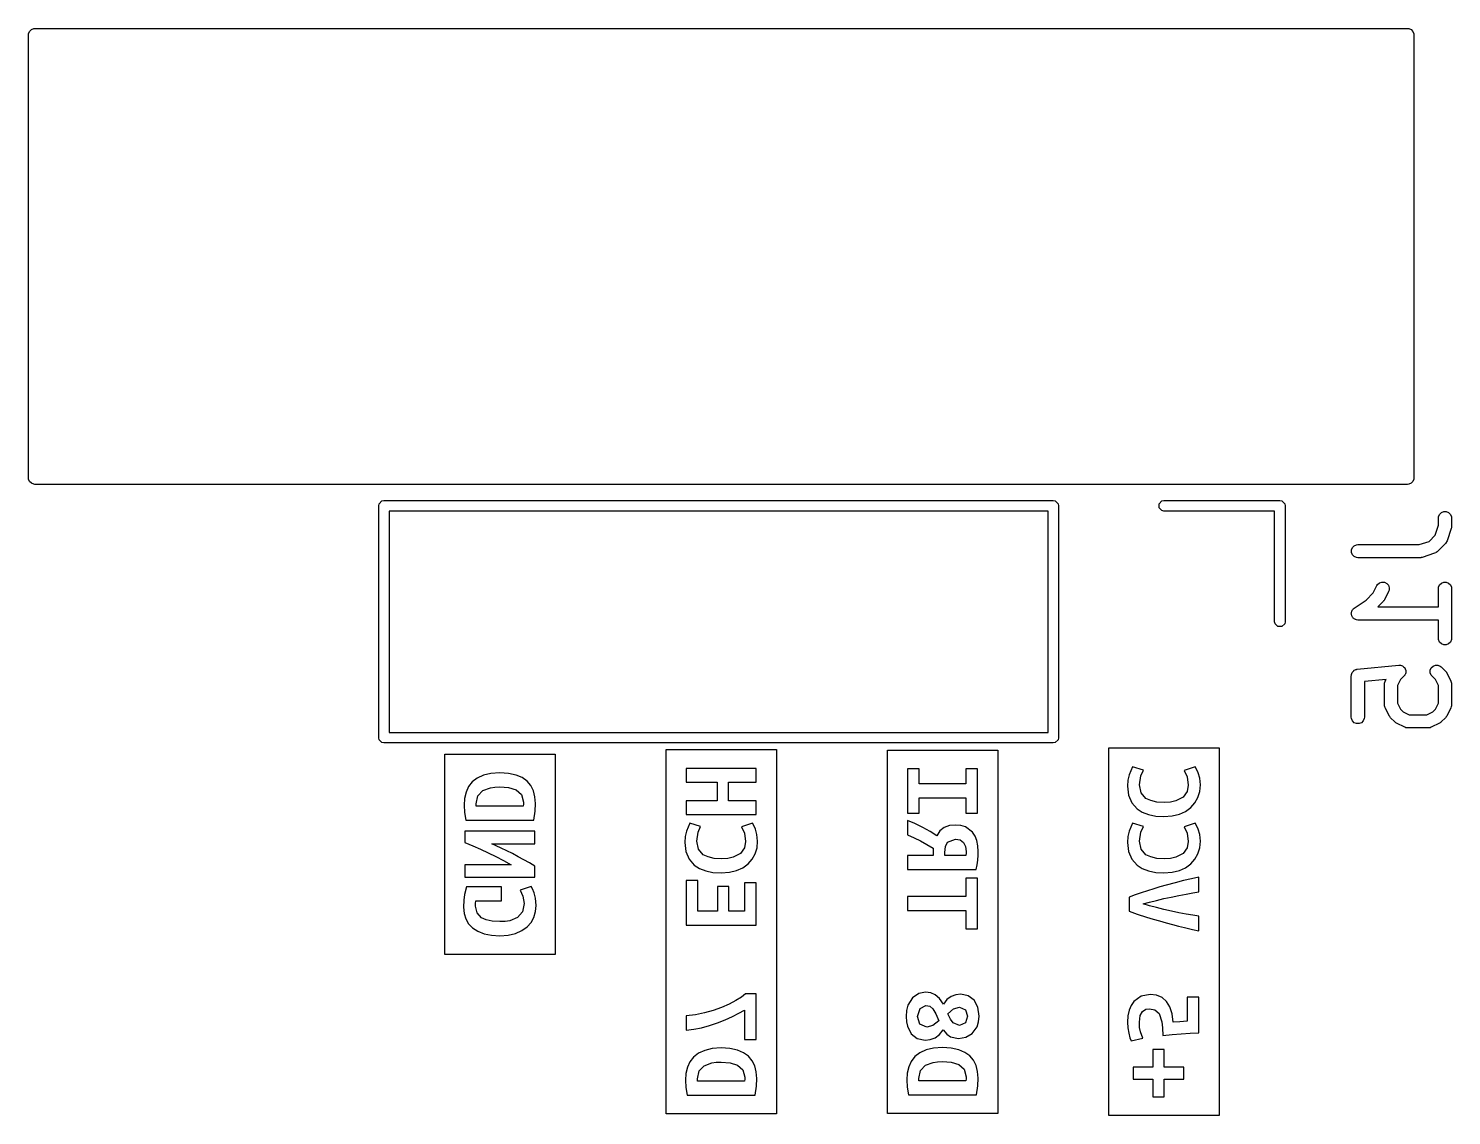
# Model space of a CAD drawing. Extents: x 44.5 to 107.9, y -136.2 to -45.2.
# Drawn here: x 66.98 to 83.31, y -136.22 to -123.75 of the extents above; entities that cross this region are included whole.
import ezdxf

# ---------------------------------------------------------------- set-up
doc = ezdxf.new("R2010")
doc.units = 0
doc.layers.add('BLACK', color=7, linetype='CONTINUOUS')

msp = doc.modelspace()

# ---------------------------------------------------------------- linework, layer by layer
at = {"layer": 'BLACK', "linetype": 'CONTINUOUS'}
for p, q in [((66.99364, -123.783332), (67.014332, -123.76264)), ((67.014332, -123.76264), (67.041368, -123.751441)), ((67.041368, -123.751441), (67.056, -123.75)), ((67.056, -123.75), (82.804, -123.75)), ((82.804, -123.75), (82.818632, -123.751441)), ((82.818632, -123.751441), (82.845668, -123.76264)), ((82.845668, -123.76264), (82.86636, -123.783332)), ((66.981, -123.825), (66.982441, -123.810368)), ((66.981, -128.905), (66.981, -123.825)), ((66.982441, -123.810368), (66.99364, -123.783332)), ((82.86636, -123.783332), (82.877559, -123.810368)), ((82.877559, -123.810368), (82.879, -123.825)), ((82.879, -123.825), (82.879, -128.905)), ((66.982441, -128.919632), (66.981, -128.905)), ((66.99364, -128.946668), (66.982441, -128.919632)), ((67.014332, -128.96736), (66.99364, -128.946668)), ((67.041368, -128.978559), (67.014332, -128.96736)), ((67.056, -128.98), (67.041368, -128.978559)), ((82.804, -128.98), (67.056, -128.98)), ((82.818632, -128.978559), (82.804, -128.98)), ((82.845668, -128.96736), (82.818632, -128.978559)), ((82.86636, -128.946668), (82.845668, -128.96736)), ((82.877559, -128.919632), (82.86636, -128.946668)), ((82.879, -128.905), (82.877559, -128.919632)), ((71, -129.226), (71.004567, -129.203039)), ((71, -131.886), (71, -129.226)), ((71.004567, -129.203039), (71.037039, -129.170567)), ((71.037039, -129.170567), (71.06, -129.166)), ((71.06, -129.166), (78.74, -129.166)), ((71.12, -129.286), (71.12, -131.826)), ((78.68, -129.286), (71.12, -129.286)), ((78.68, -131.826), (78.68, -129.286)), ((78.74, -129.166), (78.762961, -129.170567)), ((78.762961, -129.170567), (78.795433, -129.203039)), ((78.795433, -129.203039), (78.8, -129.226)), ((78.8, -129.226), (78.8, -131.886)), ((79.954567, -129.203039), (79.987039, -129.170567)), ((79.954567, -129.248961), (79.954567, -129.203039)), ((79.987039, -129.281433), (79.954567, -129.248961)), ((79.987039, -129.170567), (80.01, -129.166)), ((80.01, -129.286), (79.987039, -129.281433)), ((80.01, -129.166), (81.34, -129.166)), ((81.28, -129.286), (80.01, -129.286)), ((81.28, -130.556), (81.28, -129.286)), ((81.34, -129.166), (81.362961, -129.170567)), ((81.362961, -129.170567), (81.395433, -129.203039)), ((81.395433, -129.203039), (81.4, -129.226)), ((81.4, -129.226), (81.4, -130.556)), ((83.16126, -129.350892), (83.172459, -129.323856)), ((83.172459, -129.323856), (83.193151, -129.303164)), ((83.193151, -129.303164), (83.220187, -129.291965)), ((83.220187, -129.291965), (83.249451, -129.291965)), ((83.249451, -129.291965), (83.276487, -129.303164)), ((83.276487, -129.303164), (83.297179, -129.323856)), ((83.297179, -129.323856), (83.308378, -129.350892)), ((83.121648, -129.563104), (83.159819, -129.448592)), ((83.159819, -129.365524), (83.16126, -129.350892)), ((83.159819, -129.448592), (83.159819, -129.365524)), ((83.30597, -129.48448), (83.258351, -129.627336)), ((83.307619, -129.477224), (83.30597, -129.48448)), ((83.308378, -129.475394), (83.307619, -129.477224)), ((83.308378, -129.350892), (83.309819, -129.365524)), ((83.308639, -129.47274), (83.308378, -129.475394)), ((83.30923, -129.470143), (83.308639, -129.47274)), ((83.309819, -129.460762), (83.309089, -129.468168)), ((83.309089, -129.468168), (83.30923, -129.470143)), ((83.309819, -129.365524), (83.309819, -129.460762)), ((82.936934, -129.671476), (83.051447, -129.633304)), ((83.051447, -129.633304), (83.121648, -129.563104)), ((83.249561, -129.645287), (83.240233, -129.656652)), ((83.250592, -129.642796), (83.249561, -129.645287)), ((83.252357, -129.640762), (83.250592, -129.642796)), ((83.258351, -129.627336), (83.252357, -129.640762)), ((82.16126, -129.731844), (82.172459, -129.704808)), ((82.16126, -129.761108), (82.16126, -129.731844)), ((82.172459, -129.788144), (82.16126, -129.761108)), ((82.172459, -129.704808), (82.193151, -129.684116)), ((82.193151, -129.808836), (82.172459, -129.788144)), ((82.193151, -129.684116), (82.220187, -129.672917)), ((82.220187, -129.820035), (82.193151, -129.808836)), ((82.220187, -129.672917), (82.234819, -129.671476)), ((82.234819, -129.671476), (82.936934, -129.671476)), ((83.115678, -129.770008), (82.972821, -129.817627)), ((83.129103, -129.764014), (83.115678, -129.770008)), ((83.131137, -129.762249), (83.129103, -129.764014)), ((83.133628, -129.761218), (83.131137, -129.762249)), ((83.144994, -129.75189), (83.133628, -129.761218)), ((83.240233, -129.656652), (83.144994, -129.75189)), ((82.234819, -129.821476), (82.220187, -129.820035)), ((82.949104, -129.821476), (82.234819, -129.821476)), ((82.956509, -129.820746), (82.949104, -129.821476)), ((82.958484, -129.820887), (82.956509, -129.820746)), ((82.961081, -129.820296), (82.958484, -129.820887)), ((82.963736, -129.820035), (82.961081, -129.820296)), ((82.965567, -129.819276), (82.963736, -129.820035)), ((82.972821, -129.817627), (82.965567, -129.819276)), ((82.453451, -130.141507), (82.461283, -130.129064)), ((82.461283, -130.129064), (82.483391, -130.109891)), ((82.483391, -130.109891), (82.511152, -130.100637)), ((82.511152, -130.100637), (82.540342, -130.102711)), ((82.540342, -130.102711), (82.566517, -130.115799)), ((82.566517, -130.115799), (82.58569, -130.137906)), ((82.58569, -130.137906), (82.594944, -130.165668)), ((83.16126, -130.160416), (83.172459, -130.13338)), ((83.172459, -130.13338), (83.193151, -130.112688)), ((83.193151, -130.112688), (83.220187, -130.101489)), ((83.220187, -130.101489), (83.249451, -130.101489)), ((83.249451, -130.101489), (83.276487, -130.112688)), ((83.276487, -130.112688), (83.297179, -130.13338)), ((83.297179, -130.13338), (83.308378, -130.160416)), ((82.329894, -130.307239), (82.411275, -130.225859)), ((82.411275, -130.225859), (82.453451, -130.141507)), ((82.539996, -130.303827), (82.536033, -130.310121)), ((82.587615, -130.208589), (82.539996, -130.303827)), ((82.59287, -130.194858), (82.587615, -130.208589)), ((82.594944, -130.165668), (82.59287, -130.194858)), ((83.159819, -130.175048), (83.16126, -130.160416)), ((83.159819, -130.385762), (83.159819, -130.175048)), ((83.308378, -130.160416), (83.309819, -130.175048)), ((83.309819, -130.175048), (83.309819, -130.746476)), ((82.159819, -130.460683), (82.16126, -130.453478)), ((82.16126, -130.467967), (82.159819, -130.460683)), ((82.16126, -130.44613), (82.164101, -130.439269)), ((82.16126, -130.453478), (82.16126, -130.44613)), ((82.164101, -130.439269), (82.165558, -130.431989)), ((82.165558, -130.431989), (82.169646, -130.425883)), ((82.169646, -130.425883), (82.172459, -130.419094)), ((82.172459, -130.419094), (82.177709, -130.413843)), ((82.177709, -130.413843), (82.181841, -130.407674)), ((82.181841, -130.407674), (82.193099, -130.398453)), ((82.193099, -130.398453), (82.193151, -130.398402)), ((82.193151, -130.398402), (82.193173, -130.398392)), ((82.193173, -130.398392), (82.193216, -130.398358)), ((82.193216, -130.398358), (82.329894, -130.307239)), ((82.525947, -130.323319), (82.463504, -130.385762)), ((82.463504, -130.385762), (83.159819, -130.385762)), ((82.530667, -130.317568), (82.525947, -130.323319)), ((82.532164, -130.31627), (82.530667, -130.317568)), ((82.533583, -130.314015), (82.532164, -130.31627)), ((82.535275, -130.311954), (82.533583, -130.314015)), ((82.536033, -130.310121), (82.535275, -130.311954)), ((81.284567, -130.578961), (81.28, -130.556)), ((81.317039, -130.611433), (81.284567, -130.578961)), ((81.362961, -130.611433), (81.317039, -130.611433)), ((81.395433, -130.578961), (81.362961, -130.611433)), ((81.4, -130.556), (81.395433, -130.578961)), ((82.16126, -130.475394), (82.16126, -130.467967)), ((82.164072, -130.482182), (82.16126, -130.475394)), ((82.165498, -130.489391), (82.164072, -130.482182)), ((82.169617, -130.495569), (82.165498, -130.489391)), ((82.172459, -130.50243), (82.169617, -130.495569)), ((82.177654, -130.507625), (82.172459, -130.50243)), ((82.181731, -130.51374), (82.177654, -130.507625)), ((82.1879, -130.517871), (82.181731, -130.51374)), ((82.193151, -130.523122), (82.1879, -130.517871)), ((82.19994, -130.525934), (82.193151, -130.523122)), ((82.206046, -130.530023), (82.19994, -130.525934)), ((82.213326, -130.531479), (82.206046, -130.530023)), ((82.220187, -130.534321), (82.213326, -130.531479)), ((82.234663, -130.535746), (82.220187, -130.534321)), ((82.23474, -130.535762), (82.234663, -130.535746)), ((82.234766, -130.535756), (82.23474, -130.535762)), ((82.234819, -130.535762), (82.234766, -130.535756)), ((83.159819, -130.535762), (82.234819, -130.535762)), ((83.159819, -130.746476), (83.159819, -130.535762)), ((83.16126, -130.761108), (83.159819, -130.746476)), ((83.172459, -130.788144), (83.16126, -130.761108)), ((83.193151, -130.808836), (83.172459, -130.788144)), ((83.297179, -130.788144), (83.276487, -130.808836)), ((83.308378, -130.761108), (83.297179, -130.788144)), ((83.309819, -130.746476), (83.308378, -130.761108)), ((83.220187, -130.820035), (83.193151, -130.808836)), ((83.249451, -130.820035), (83.220187, -130.820035)), ((83.276487, -130.808836), (83.249451, -130.820035)), ((82.180212, -131.125626), (82.187153, -131.117144)), ((82.187153, -131.117144), (82.190479, -131.115359)), ((82.190479, -131.115359), (82.193151, -131.112688)), ((82.193151, -131.112688), (82.20328, -131.108492)), ((82.20328, -131.108492), (82.21294, -131.10331)), ((82.21294, -131.10331), (82.218464, -131.102202)), ((82.218464, -131.102202), (82.220187, -131.101489)), ((82.220187, -131.101489), (82.222024, -131.101489)), ((82.222024, -131.101489), (82.227356, -131.10042)), ((82.227356, -131.10042), (82.703546, -131.052801)), ((82.703546, -131.052801), (82.718249, -131.052779)), ((82.718249, -131.052779), (82.721865, -131.05387)), ((82.721865, -131.05387), (82.72564, -131.05387)), ((82.72564, -131.05387), (82.735764, -131.058063)), ((82.735764, -131.058063), (82.746265, -131.061232)), ((82.746265, -131.061232), (82.749189, -131.063624)), ((82.749189, -131.063624), (82.752676, -131.065069)), ((82.752676, -131.065069), (82.760424, -131.072817)), ((82.760424, -131.072817), (82.768913, -131.079763)), ((82.768913, -131.079763), (82.770698, -131.083091)), ((82.770698, -131.083091), (82.773369, -131.085762)), ((82.773369, -131.085762), (82.777562, -131.095886)), ((82.777562, -131.095886), (82.782747, -131.10555)), ((82.782747, -131.10555), (82.783122, -131.109309)), ((82.783122, -131.109309), (82.784568, -131.112798)), ((82.784568, -131.112798), (82.784568, -131.123759)), ((83.066021, -131.112798), (83.077219, -131.085762)), ((83.066021, -131.142061), (83.066021, -131.112798)), ((83.077219, -131.085762), (83.097912, -131.065069)), ((83.097912, -131.065069), (83.124948, -131.05387)), ((83.124948, -131.05387), (83.154211, -131.05387)), ((83.154211, -131.05387), (83.181247, -131.065068)), ((83.181247, -131.065068), (83.192612, -131.074395)), ((83.192612, -131.074395), (83.240232, -131.122014)), ((82.159819, -131.175048), (82.160351, -131.169636)), ((82.159819, -131.651238), (82.159819, -131.175048)), ((82.160169, -131.167808), (82.160707, -131.166021)), ((82.160351, -131.169636), (82.160169, -131.167808)), ((82.160707, -131.166021), (82.16126, -131.160416)), ((82.16126, -131.160416), (82.165454, -131.150289)), ((82.165454, -131.150289), (82.168622, -131.139792)), ((82.168622, -131.139792), (82.171013, -131.136868)), ((82.171013, -131.136868), (82.172459, -131.13338)), ((82.172459, -131.13338), (82.180212, -131.125626)), ((82.558009, -131.218103), (82.309819, -131.242922)), ((82.309819, -131.242922), (82.309819, -131.651238)), ((82.540771, -131.270286), (82.542212, -131.255654)), ((82.540771, -131.508381), (82.540771, -131.270286)), ((82.542212, -131.255654), (82.543243, -131.253164)), ((82.543243, -131.253164), (82.543434, -131.250477)), ((82.543434, -131.250477), (82.548689, -131.236745)), ((82.548689, -131.236745), (82.558009, -131.218103)), ((82.725029, -131.219475), (82.690771, -131.287991)), ((82.764042, -131.180462), (82.725029, -131.219475)), ((82.773369, -131.169097), (82.764042, -131.180462)), ((82.774814, -131.165608), (82.773369, -131.169097)), ((82.777206, -131.162685), (82.774814, -131.165608)), ((82.780373, -131.152187), (82.777206, -131.162685)), ((82.784568, -131.142061), (82.780373, -131.152187)), ((82.784568, -131.123759), (82.785659, -131.134669)), ((82.785659, -131.134669), (82.784568, -131.138284)), ((82.784568, -131.138284), (82.784568, -131.142061)), ((83.07722, -131.169097), (83.066021, -131.142061)), ((83.086548, -131.180463), (83.07722, -131.169097)), ((83.125561, -131.219475), (83.086548, -131.180463)), ((83.159819, -131.287991), (83.125561, -131.219475)), ((83.240232, -131.122014), (83.24495, -131.127763)), ((83.24495, -131.127763), (83.24645, -131.129064)), ((83.24645, -131.129064), (83.247872, -131.131323)), ((83.247872, -131.131323), (83.24956, -131.13338)), ((83.24956, -131.13338), (83.250317, -131.135207)), ((83.250317, -131.135207), (83.254282, -131.141507)), ((83.254282, -131.141507), (83.301901, -131.236745)), ((83.301901, -131.236745), (83.307156, -131.250476)), ((83.307156, -131.250476), (83.307347, -131.253165)), ((83.307347, -131.253165), (83.308378, -131.255654)), ((83.308378, -131.255654), (83.309819, -131.270286)), ((83.309819, -131.270286), (83.309819, -131.508381)), ((82.690771, -131.287991), (82.690771, -131.490676)), ((83.159819, -131.490676), (83.159819, -131.287991)), ((82.542212, -131.523013), (82.540771, -131.508381)), ((82.543243, -131.525502), (82.542212, -131.523013)), ((82.543434, -131.52819), (82.543243, -131.525502)), ((82.548689, -131.541922), (82.543434, -131.52819)), ((82.596308, -131.63716), (82.548689, -131.541922)), ((82.690771, -131.490676), (82.725029, -131.559192)), ((82.725029, -131.559192), (82.755436, -131.589599)), ((82.755436, -131.589599), (82.823952, -131.623857)), ((83.026637, -131.623857), (83.095153, -131.589598)), ((83.095153, -131.589598), (83.125561, -131.559191)), ((83.125561, -131.559191), (83.159819, -131.490676)), ((83.301901, -131.541922), (83.254282, -131.63716)), ((83.307156, -131.528191), (83.301901, -131.541922)), ((83.307347, -131.525501), (83.307156, -131.528191)), ((83.308378, -131.523013), (83.307347, -131.525501)), ((83.309819, -131.508381), (83.308378, -131.523013)), ((82.16126, -131.66587), (82.159819, -131.651238)), ((82.172459, -131.692906), (82.16126, -131.66587)), ((82.193151, -131.713598), (82.172459, -131.692906)), ((82.220187, -131.724797), (82.193151, -131.713598)), ((82.249451, -131.724797), (82.220187, -131.724797)), ((82.276487, -131.713598), (82.249451, -131.724797)), ((82.297179, -131.692906), (82.276487, -131.713598)), ((82.308378, -131.66587), (82.297179, -131.692906)), ((82.309819, -131.651238), (82.308378, -131.66587)), ((82.600272, -131.643459), (82.596308, -131.63716)), ((82.60103, -131.645287), (82.600272, -131.643459)), ((82.602718, -131.647343), (82.60103, -131.645287)), ((82.60414, -131.649603), (82.602718, -131.647343)), ((82.605638, -131.650902), (82.60414, -131.649603)), ((82.610357, -131.656652), (82.605638, -131.650902)), ((82.657976, -131.704271), (82.610357, -131.656652)), ((82.663725, -131.708989), (82.657976, -131.704271)), ((82.665025, -131.710488), (82.663725, -131.708989)), ((82.667284, -131.711909), (82.665025, -131.710488)), ((82.669341, -131.713598), (82.667284, -131.711909)), ((82.671168, -131.714355), (82.669341, -131.713598)), ((82.677468, -131.71832), (82.671168, -131.714355)), ((82.772706, -131.765939), (82.677468, -131.71832)), ((82.786437, -131.771194), (82.772706, -131.765939)), ((82.789126, -131.771385), (82.786437, -131.771194)), ((82.791615, -131.772416), (82.789126, -131.771385)), ((82.806247, -131.773857), (82.791615, -131.772416)), ((82.823952, -131.623857), (83.026637, -131.623857)), ((83.058974, -131.772416), (83.044342, -131.773857)), ((83.061463, -131.771384), (83.058974, -131.772416)), ((83.064151, -131.771194), (83.061463, -131.771384)), ((83.077883, -131.765939), (83.064151, -131.771194)), ((83.173121, -131.71832), (83.077883, -131.765939)), ((83.179417, -131.714356), (83.173121, -131.71832)), ((83.181247, -131.713599), (83.179417, -131.714356)), ((83.183305, -131.711909), (83.181247, -131.713599)), ((83.185564, -131.710488), (83.183305, -131.711909)), ((83.186863, -131.708989), (83.185564, -131.710488)), ((83.192612, -131.704272), (83.186863, -131.708989)), ((83.240232, -131.656653), (83.192612, -131.704272)), ((83.24495, -131.650903), (83.240232, -131.656653)), ((83.24645, -131.649603), (83.24495, -131.650903)), ((83.247872, -131.647343), (83.24645, -131.649603)), ((83.24956, -131.645287), (83.247872, -131.647343)), ((83.250317, -131.643459), (83.24956, -131.645287)), ((83.254282, -131.63716), (83.250317, -131.643459)), ((71.004567, -131.908961), (71, -131.886)), ((71.037039, -131.941433), (71.004567, -131.908961)), ((71.12, -131.826), (78.68, -131.826)), ((78.795433, -131.908961), (78.762961, -131.941433)), ((78.8, -131.886), (78.795433, -131.908961)), ((83.044342, -131.773857), (82.806247, -131.773857)), ((71.06, -131.946), (71.037039, -131.941433)), ((78.74, -131.946), (71.06, -131.946)), ((71.757151, -132.28859), (71.757151, -132.073188)), ((71.757151, -132.073188), (73.022849, -132.073188)), ((73.022849, -132.073188), (73.022849, -132.28859)), ((74.297151, -132.237363), (74.297151, -132.021962)), ((74.297151, -132.021962), (75.562849, -132.021962)), ((75.562849, -132.021962), (75.562849, -132.237363)), ((76.836505, -132.242533), (76.836505, -132.027132)), ((76.836505, -132.027132), (78.103495, -132.027132)), ((78.103495, -132.027132), (78.103495, -132.242533)), ((78.762961, -131.941433), (78.74, -131.946)), ((79.377151, -132.21927), (79.377151, -132.003869)), ((79.377151, -132.003869), (80.642849, -132.003869)), ((80.642849, -132.003869), (80.642849, -132.21927)), ((74.297151, -133.08906), (74.297151, -132.237363)), ((75.329354, -132.237363), (74.529354, -132.237363)), ((74.529354, -132.237363), (74.529354, -132.39633)), ((75.329354, -132.39633), (75.329354, -132.237363)), ((75.562849, -132.237363), (75.562849, -135.986637)), ((76.836505, -132.750449), (76.836505, -132.242533)), ((77.200533, -132.242533), (77.068708, -132.242533)), ((77.068708, -132.242533), (77.068708, -132.750449)), ((77.200533, -132.415716), (77.200533, -132.242533)), ((77.868708, -132.242533), (77.736882, -132.242533)), ((77.736882, -132.242533), (77.736882, -132.415716)), ((77.868708, -132.750449), (77.868708, -132.242533)), ((78.103495, -132.242533), (78.103495, -135.981467)), ((79.377151, -132.442856), (79.377151, -132.21927)), ((79.648126, -132.21927), (79.61, -132.310384)), ((79.773489, -132.259334), (79.648126, -132.21927)), ((79.745057, -132.324601), (79.773489, -132.259334)), ((80.369289, -132.220562), (80.242633, -132.261919)), ((80.242633, -132.261919), (80.27559, -132.333648)), ((80.384798, -132.247057), (80.369289, -132.220562)), ((80.404184, -132.290352), (80.384798, -132.247057)), ((80.642849, -132.21927), (80.642849, -136.00473)), ((71.757151, -132.659511), (71.757151, -132.28859)), ((72.07336, -132.393275), (72.030872, -132.447071)), ((72.129742, -132.349494), (72.07336, -132.393275)), ((72.200662, -132.316376), (72.129742, -132.349494)), ((72.287092, -132.295536), (72.200662, -132.316376)), ((72.39, -132.28859), (72.287092, -132.295536)), ((72.490646, -132.29489), (72.39, -132.28859)), ((72.57546, -132.313792), (72.490646, -132.29489)), ((72.645574, -132.344002), (72.57546, -132.313792)), ((72.702116, -132.384228), (72.645574, -132.344002)), ((72.74525, -132.43447), (72.702116, -132.384228)), ((73.022849, -132.28859), (73.022849, -134.15741)), ((74.529354, -132.39633), (74.882181, -132.39633)), ((74.882181, -132.39633), (74.882181, -132.608284)), ((75.014006, -132.608284), (75.014006, -132.39633)), ((75.014006, -132.39633), (75.329354, -132.39633)), ((77.736882, -132.415716), (77.200533, -132.415716)), ((79.596914, -132.372258), (79.592553, -132.442856)), ((79.61, -132.310384), (79.596914, -132.372258)), ((79.73084, -132.427347), (79.745057, -132.324601)), ((80.27559, -132.333648), (80.28916, -132.429932)), ((80.420339, -132.350449), (80.404184, -132.290352)), ((80.427447, -132.427347), (80.420339, -132.350449)), ((71.984669, -132.581481), (71.979015, -132.659511)), ((72.001632, -132.510237), (71.984669, -132.581481)), ((72.030872, -132.447071), (72.001632, -132.510237)), ((72.117302, -132.642709), (72.137981, -132.551595)), ((72.137981, -132.551595), (72.194847, -132.492144)), ((72.194847, -132.492144), (72.280792, -132.459834)), ((72.280792, -132.459834), (72.332973, -132.452564)), ((72.332973, -132.452564), (72.39, -132.450141)), ((72.39, -132.450141), (72.490808, -132.457895)), ((72.490808, -132.457895), (72.577399, -132.485036)), ((72.577399, -132.485036), (72.637496, -132.538024)), ((72.637496, -132.538024), (72.660113, -132.624616)), ((72.775137, -132.494729), (72.74525, -132.43447)), ((72.792585, -132.563388), (72.775137, -132.494729)), ((72.798401, -132.638832), (72.792585, -132.563388)), ((77.200533, -132.750449), (77.200533, -132.575974)), ((77.200533, -132.575974), (77.736882, -132.575974)), ((77.736882, -132.575974), (77.736882, -132.750449)), ((79.377151, -133.08906), (79.377151, -132.442856)), ((79.592553, -132.442856), (79.604615, -132.546823)), ((79.604615, -132.546823), (79.640802, -132.632984)), ((79.749095, -132.519593), (79.73084, -132.427347)), ((79.803861, -132.58179), (79.749095, -132.519593)), ((79.85965, -132.607997), (79.803861, -132.58179)), ((80.230355, -132.566281), (80.145703, -132.611515)), ((80.27559, -132.502953), (80.230355, -132.566281)), ((80.28916, -132.429932), (80.27559, -132.502953)), ((80.365412, -132.634779), (80.399661, -132.572743)), ((80.399661, -132.572743), (80.420501, -132.503115)), ((80.420501, -132.503115), (80.427447, -132.427347)), ((71.757151, -133.087297), (71.757151, -132.659511)), ((71.979015, -132.659511), (71.983538, -132.742871)), ((71.983538, -132.742871), (71.998401, -132.830108)), ((72.117302, -132.656926), (72.117302, -132.642709)), ((72.118595, -132.671142), (72.117302, -132.656926)), ((72.656236, -132.671142), (72.118595, -132.671142)), ((72.659467, -132.647879), (72.656236, -132.671142)), ((72.660113, -132.624616), (72.659467, -132.647879)), ((72.779015, -132.830108), (72.794523, -132.728008)), ((72.794523, -132.728008), (72.798401, -132.638832)), ((74.882181, -132.608284), (74.529354, -132.608284)), ((74.529354, -132.608284), (74.529354, -132.76725)), ((75.329354, -132.608284), (75.014006, -132.608284)), ((75.329354, -132.76725), (75.329354, -132.608284)), ((76.836505, -132.834456), (76.836505, -132.750449)), ((77.068708, -132.750449), (77.200533, -132.750449)), ((77.736882, -132.750449), (77.868708, -132.750449)), ((79.640802, -132.632984), (79.701115, -132.701338)), ((79.701115, -132.701338), (79.761131, -132.740352)), ((79.761131, -132.740352), (79.832617, -132.76822)), ((79.929655, -132.623721), (79.85965, -132.607997)), ((80.013877, -132.628963), (79.929655, -132.623721)), ((80.086252, -132.624601), (80.013877, -132.628963)), ((80.145703, -132.611515), (80.086252, -132.624601)), ((80.18706, -132.763373), (80.258627, -132.730901)), ((80.258627, -132.730901), (80.318239, -132.687767)), ((80.318239, -132.687767), (80.365412, -132.634779)), ((71.998401, -132.830108), (72.779015, -132.830108)), ((74.529354, -132.76725), (75.329354, -132.76725)), ((74.568126, -132.865473), (74.53, -132.956588)), ((74.693489, -132.905538), (74.568126, -132.865473)), ((74.665057, -132.970805), (74.693489, -132.905538)), ((75.289289, -132.866766), (75.162633, -132.908123)), ((75.162633, -132.908123), (75.19559, -132.979851)), ((75.304798, -132.89326), (75.289289, -132.866766)), ((75.324184, -132.936556), (75.304798, -132.89326)), ((76.836505, -133.709415), (76.836505, -132.834456)), ((77.15336, -132.871289), (77.068708, -132.834456)), ((77.068708, -132.834456), (77.068708, -133.001176)), ((77.242536, -132.915877), (77.15336, -132.871289)), ((77.327835, -132.963696), (77.242536, -132.915877)), ((77.48874, -132.915877), (77.438659, -132.95368)), ((77.548837, -132.894553), (77.48874, -132.915877)), ((77.615396, -132.887444), (77.548837, -132.894553)), ((77.678239, -132.892775), (77.615396, -132.887444)), ((77.732359, -132.908769), (77.678239, -132.892775)), ((77.814426, -132.970158), (77.732359, -132.908769)), ((79.648126, -132.865473), (79.61, -132.956588)), ((79.773489, -132.905538), (79.648126, -132.865473)), ((79.745057, -132.970805), (79.773489, -132.905538)), ((79.832617, -132.76822), (79.915574, -132.78494)), ((79.915574, -132.78494), (80.01, -132.790514)), ((80.01, -132.790514), (80.104023, -132.783729)), ((80.104023, -132.783729), (80.18706, -132.763373)), ((80.369289, -132.866766), (80.242633, -132.908123)), ((80.242633, -132.908123), (80.27559, -132.979851)), ((80.384798, -132.89326), (80.369289, -132.866766)), ((80.404184, -132.936556), (80.384798, -132.89326)), ((72.789354, -132.959349), (71.989354, -132.959349)), ((71.989354, -132.959349), (71.989354, -133.087297)), ((72.789354, -133.102806), (72.789354, -132.959349)), ((74.516914, -133.018462), (74.512553, -133.08906)), ((74.53, -132.956588), (74.516914, -133.018462)), ((74.65084, -133.073551), (74.665057, -132.970805)), ((74.669095, -133.165796), (74.65084, -133.073551)), ((75.19559, -132.979851), (75.20916, -133.076136)), ((75.20916, -133.076136), (75.19559, -133.149157)), ((75.340339, -132.996653), (75.324184, -132.936556)), ((75.347447, -133.073551), (75.340339, -132.996653)), ((75.340501, -133.149318), (75.347447, -133.073551)), ((77.068708, -133.001176), (77.144798, -133.033325)), ((77.144798, -133.033325), (77.217981, -133.07032)), ((77.217981, -133.07032), (77.290194, -133.111192)), ((77.402149, -133.010223), (77.327835, -132.963696)), ((77.438659, -132.95368), (77.402149, -133.010223)), ((77.526866, -133.085183), (77.616688, -133.048995)), ((77.616688, -133.048995), (77.671616, -133.058688)), ((77.671616, -133.058688), (77.709742, -133.087767)), ((77.842536, -133.0141), (77.814426, -132.970158)), ((77.862246, -133.065796), (77.842536, -133.0141)), ((77.873877, -133.124601), (77.862246, -133.065796)), ((79.596914, -133.018462), (79.592553, -133.08906)), ((79.61, -132.956588), (79.596914, -133.018462)), ((79.73084, -133.073551), (79.745057, -132.970805)), ((79.749095, -133.165796), (79.73084, -133.073551)), ((80.27559, -132.979851), (80.28916, -133.076136)), ((80.28916, -133.076136), (80.27559, -133.149157)), ((80.420339, -132.996653), (80.404184, -132.936556)), ((80.427447, -133.073551), (80.420339, -132.996653)), ((80.420501, -133.149318), (80.427447, -133.073551)), ((71.757151, -133.830431), (71.757151, -133.087297)), ((71.989354, -133.087297), (72.078027, -133.124562)), ((72.078027, -133.124562), (72.166557, -133.16398)), ((72.166557, -133.16398), (72.254943, -133.205553)), ((72.254943, -133.205553), (72.34333, -133.249279)), ((72.347351, -133.125585), (72.296947, -133.102806)), ((72.296947, -133.102806), (72.789354, -133.102806)), ((72.405509, -133.152564), (72.347351, -133.125585)), ((72.468514, -133.182935), (72.405509, -133.152564)), ((72.533457, -133.215892), (72.468514, -133.182935)), ((72.599532, -133.250625), (72.533457, -133.215892)), ((74.297151, -134.036394), (74.297151, -133.08906)), ((74.512553, -133.08906), (74.524615, -133.193027)), ((74.524615, -133.193027), (74.560802, -133.279187)), ((74.723861, -133.227994), (74.669095, -133.165796)), ((74.77965, -133.254201), (74.723861, -133.227994)), ((75.150355, -133.212485), (75.065703, -133.257719)), ((75.19559, -133.149157), (75.150355, -133.212485)), ((75.285412, -133.280982), (75.319661, -133.218947)), ((75.319661, -133.218947), (75.340501, -133.149318)), ((77.363376, -133.237687), (77.068708, -133.237687)), ((77.068708, -133.237687), (77.068708, -133.396653)), ((77.290194, -133.111192), (77.363376, -133.154973)), ((77.363376, -133.154973), (77.363376, -133.237687)), ((77.495202, -133.202792), (77.503118, -133.132679)), ((77.495202, -133.237687), (77.495202, -133.202792)), ((77.73559, -133.237687), (77.495202, -133.237687)), ((77.503118, -133.132679), (77.526866, -133.085183)), ((77.709742, -133.087767), (77.732036, -133.132679)), ((77.732036, -133.132679), (77.739467, -133.189868)), ((77.738821, -133.211838), (77.73559, -133.237687)), ((77.739467, -133.189868), (77.738821, -133.211838)), ((77.873231, -133.289383), (77.876462, -133.235102)), ((77.877754, -133.189868), (77.873877, -133.124601)), ((77.876462, -133.235102), (77.877754, -133.189868)), ((79.377151, -133.877428), (79.377151, -133.08906)), ((79.592553, -133.08906), (79.604615, -133.193027)), ((79.604615, -133.193027), (79.640802, -133.279187)), ((79.803861, -133.227994), (79.749095, -133.165796)), ((79.85965, -133.254201), (79.803861, -133.227994)), ((80.230355, -133.212485), (80.145703, -133.257719)), ((80.27559, -133.149157), (80.230355, -133.212485)), ((80.365412, -133.280982), (80.399661, -133.218947)), ((80.399661, -133.218947), (80.420501, -133.149318)), ((72.520533, -133.343194), (71.989354, -133.343194)), ((71.989354, -133.343194), (71.989354, -133.486651)), ((72.34333, -133.249279), (72.43186, -133.295159)), ((72.43186, -133.295159), (72.520533, -133.343194)), ((72.665929, -133.286328), (72.599532, -133.250625)), ((72.730065, -133.322515), (72.665929, -133.286328)), ((72.789354, -133.358703), (72.730065, -133.322515)), ((72.789354, -133.486651), (72.789354, -133.358703)), ((74.560802, -133.279187), (74.621115, -133.347541)), ((74.621115, -133.347541), (74.681131, -133.386556)), ((74.681131, -133.386556), (74.752617, -133.414423)), ((74.849655, -133.269925), (74.77965, -133.254201)), ((74.933877, -133.275166), (74.849655, -133.269925)), ((75.006252, -133.270805), (74.933877, -133.275166)), ((75.065703, -133.257719), (75.006252, -133.270805)), ((75.10706, -133.409577), (75.178627, -133.377105)), ((75.178627, -133.377105), (75.238239, -133.333971)), ((75.238239, -133.333971), (75.285412, -133.280982)), ((77.068708, -133.396653), (77.857076, -133.396653)), ((77.857076, -133.396653), (77.866769, -133.345603)), ((77.866769, -133.345603), (77.873231, -133.289383)), ((79.640802, -133.279187), (79.701115, -133.347541)), ((79.701115, -133.347541), (79.761131, -133.386556)), ((79.761131, -133.386556), (79.832617, -133.414423)), ((79.929655, -133.269925), (79.85965, -133.254201)), ((80.013877, -133.275166), (79.929655, -133.269925)), ((80.086252, -133.270805), (80.013877, -133.275166)), ((80.145703, -133.257719), (80.086252, -133.270805)), ((80.18706, -133.409577), (80.258627, -133.377105)), ((80.258627, -133.377105), (80.318239, -133.333971)), ((80.318239, -133.333971), (80.365412, -133.280982)), ((71.989354, -133.486651), (72.789354, -133.486651)), ((74.661179, -133.523309), (74.529354, -133.523309)), ((74.529354, -133.523309), (74.529354, -134.036394)), ((74.661179, -133.877428), (74.661179, -133.523309)), ((74.752617, -133.414423), (74.835574, -133.431144)), ((74.835574, -133.431144), (74.93, -133.436717)), ((74.93, -133.436717), (75.024023, -133.429932)), ((75.024023, -133.429932), (75.10706, -133.409577)), ((75.329354, -133.551742), (75.197528, -133.551742)), ((75.197528, -133.551742), (75.197528, -133.877428)), ((75.329354, -134.036394), (75.329354, -133.551742)), ((77.868708, -133.498753), (77.736882, -133.498753)), ((77.736882, -133.498753), (77.736882, -133.709415)), ((77.868708, -134.080336), (77.868708, -133.498753)), ((79.832617, -133.414423), (79.915574, -133.431144)), ((79.915574, -133.431144), (80.01, -133.436717)), ((80.01, -133.436717), (80.104023, -133.429932)), ((80.13811, -133.54948), (80.035202, -133.576943)), ((80.104023, -133.429932), (80.18706, -133.409577)), ((80.236171, -133.525247), (80.13811, -133.54948)), ((80.327286, -133.504407), (80.236171, -133.525247)), ((80.409354, -133.487121), (80.327286, -133.504407)), ((80.409354, -133.653842), (80.409354, -133.487121)), ((71.985477, -133.685036), (71.975784, -133.751433)), ((72.00874, -133.596506), (71.985477, -133.685036)), ((72.408094, -133.596506), (72.00874, -133.596506)), ((72.408094, -133.755472), (72.408094, -133.596506)), ((72.749289, -133.592628), (72.622633, -133.633985)), ((72.622633, -133.633985), (72.654943, -133.703775)), ((72.654943, -133.703775), (72.66916, -133.789074)), ((72.764798, -133.619123), (72.749289, -133.592628)), ((72.784184, -133.663711), (72.764798, -133.619123)), ((72.800339, -133.727685), (72.784184, -133.663711)), ((72.807447, -133.811045), (72.800339, -133.727685)), ((75.017884, -133.594391), (74.886058, -133.594391)), ((74.886058, -133.594391), (74.886058, -133.877428)), ((75.017884, -133.877428), (75.017884, -133.594391)), ((76.836505, -135.085829), (76.836505, -133.709415)), ((77.736882, -133.709415), (77.068708, -133.709415)), ((77.068708, -133.709415), (77.068708, -133.869674)), ((79.67821, -133.688593), (79.609354, -133.713292)), ((79.609354, -133.713292), (79.609354, -133.877428)), ((79.748647, -133.664468), (79.67821, -133.688593)), ((79.820662, -133.640918), (79.748647, -133.664468)), ((79.893037, -133.6183), (79.820662, -133.640918)), ((79.96455, -133.596976), (79.893037, -133.6183)), ((79.922763, -133.752065), (80.008061, -133.732032)), ((80.035202, -133.576943), (79.96455, -133.596976)), ((80.008061, -133.732032), (80.094653, -133.713292)), ((80.094653, -133.713292), (80.180759, -133.695845)), ((80.180759, -133.695845), (80.264604, -133.67969)), ((80.264604, -133.67969), (80.342149, -133.665473)), ((80.342149, -133.665473), (80.409354, -133.653842)), ((71.757151, -134.15741), (71.757151, -133.830431)), ((71.975784, -133.751433), (71.972553, -133.830431)), ((71.972553, -133.830431), (71.979176, -133.901675)), ((72.11084, -133.817507), (72.112132, -133.786489)), ((72.127803, -133.894729), (72.11084, -133.817507)), ((72.112132, -133.786489), (72.11601, -133.755472)), ((72.11601, -133.755472), (72.408094, -133.755472)), ((72.178691, -133.950625), (72.127803, -133.894729)), ((72.648481, -133.884712), (72.590969, -133.948687)), ((72.66916, -133.789074), (72.648481, -133.884712)), ((72.780953, -133.946748), (72.800824, -133.881158)), ((72.800824, -133.881158), (72.807447, -133.811045)), ((74.886058, -133.877428), (74.661179, -133.877428)), ((75.197528, -133.877428), (75.017884, -133.877428)), ((77.068708, -133.869674), (77.736882, -133.869674)), ((77.736882, -133.869674), (77.736882, -134.080336)), ((79.377151, -135.149157), (79.377151, -133.877428)), ((79.609354, -133.877428), (79.704346, -133.909415)), ((79.772197, -133.793422), (79.842795, -133.772743)), ((79.843764, -133.814262), (79.772197, -133.793422)), ((79.842795, -133.772743), (79.922763, -133.752065)), ((79.924055, -133.835425), (79.843764, -133.814262)), ((80.009354, -133.856103), (79.924055, -133.835425)), ((80.095945, -133.875489), (80.009354, -133.856103)), ((80.18189, -133.893422), (80.095945, -133.875489)), ((80.26525, -133.909738), (80.18189, -133.893422)), ((71.979176, -133.901675), (71.999047, -133.965488)), ((71.999047, -133.965488), (72.032003, -134.021223)), ((72.032003, -134.021223), (72.077884, -134.068234)), ((72.232326, -133.975755), (72.178691, -133.950625)), ((72.302763, -133.990833), (72.232326, -133.975755)), ((72.39, -133.995859), (72.302763, -133.990833)), ((72.449289, -133.993113), (72.39, -133.995859)), ((72.503086, -133.984874), (72.449289, -133.993113)), ((72.590969, -133.948687), (72.503086, -133.984874)), ((72.642181, -134.098283), (72.70147, -134.056603)), ((72.70147, -134.056603), (72.747835, -134.005876)), ((72.747835, -134.005876), (72.780953, -133.946748)), ((74.297151, -135.239625), (74.297151, -134.036394)), ((74.529354, -134.036394), (75.329354, -134.036394)), ((79.704346, -133.909415), (79.810969, -133.943341)), ((79.810969, -133.943341), (79.885857, -133.966173)), ((79.885857, -133.966173), (79.960601, -133.988144)), ((79.960601, -133.988144), (80.035202, -134.009254)), ((80.035202, -134.009254), (80.108367, -134.029214)), ((80.108367, -134.029214), (80.178803, -134.047739)), ((80.178803, -134.047739), (80.246511, -134.064827)), ((80.34231, -133.923309), (80.26525, -133.909738)), ((80.409354, -133.933002), (80.34231, -133.923309)), ((80.409354, -134.101015), (80.409354, -133.933002)), ((71.757151, -134.372812), (71.757151, -134.15741)), ((72.077884, -134.068234), (72.136688, -134.106037)), ((72.136688, -134.106037), (72.208417, -134.134147)), ((72.208417, -134.134147), (72.292908, -134.151595)), ((72.292908, -134.151595), (72.39, -134.15741)), ((72.39, -134.15741), (72.486123, -134.150625)), ((72.486123, -134.150625), (72.570291, -134.13027)), ((72.570291, -134.13027), (72.642181, -134.098283)), ((73.022849, -134.15741), (73.022849, -134.372812)), ((77.736882, -134.080336), (77.868708, -134.080336)), ((80.246511, -134.064827), (80.336979, -134.086152)), ((80.336979, -134.086152), (80.409354, -134.101015)), ((73.022849, -134.372812), (71.757151, -134.372812)), ((75.161018, -134.861273), (75.096721, -134.901015)), ((75.20916, -134.824763), (75.161018, -134.861273)), ((75.329354, -134.824763), (75.20916, -134.824763)), ((75.329354, -135.346895), (75.329354, -134.824763)), ((77.124927, -134.869351), (77.072585, -134.955296)), ((77.196656, -134.821532), (77.124927, -134.869351)), ((77.275493, -134.806669), (77.196656, -134.821532)), ((77.333651, -134.814262), (77.275493, -134.806669)), ((77.38664, -134.83704), (77.333651, -134.814262)), ((77.435105, -134.878236), (77.38664, -134.83704)), ((77.569515, -134.85578), (77.520242, -134.890675)), ((77.623635, -134.835425), (77.569515, -134.85578)), ((77.678724, -134.82864), (77.623635, -134.835425)), ((77.764669, -134.845603), (77.678724, -134.82864)), ((77.831228, -134.896491), (77.764669, -134.845603)), ((79.748288, -134.851903), (79.66622, -134.911354)), ((79.851034, -134.832517), (79.748288, -134.851903)), ((79.925994, -134.841277), (79.851034, -134.832517)), ((79.988891, -134.867556), (79.925994, -134.841277)), ((80.039725, -134.911354), (79.988891, -134.867556)), ((80.409354, -134.862242), (80.277528, -134.862242)), ((80.277528, -134.862242), (80.277528, -135.137525)), ((80.409354, -135.270643), (80.409354, -134.862242)), ((74.837754, -135.013777), (74.736785, -135.043826)), ((74.932585, -134.979205), (74.837754, -135.013777)), ((75.019499, -134.941241), (74.932585, -134.979205)), ((75.096721, -134.901015), (75.019499, -134.941241)), ((75.133716, -135.046733), (75.197528, -135.010869)), ((75.197528, -135.010869), (75.197528, -135.346895)), ((77.057076, -135.014423), (77.051906, -135.085829)), ((77.072585, -134.955296), (77.057076, -135.014423)), ((77.183732, -135.083244), (77.211519, -134.990837)), ((77.211519, -134.990837), (77.278078, -134.956588)), ((77.278078, -134.956588), (77.323312, -134.966281)), ((77.323312, -134.966281), (77.358853, -134.997299)), ((77.358853, -134.997299), (77.391163, -135.052226)), ((77.479693, -134.941079), (77.435105, -134.878236)), ((77.520242, -134.890675), (77.479693, -134.941079)), ((77.531389, -135.052226), (77.596656, -134.99536)), ((77.596656, -134.99536), (77.6658, -134.978559)), ((77.6658, -134.978559), (77.733651, -135.008931)), ((77.733651, -135.008931), (77.756268, -135.081952)), ((77.873877, -134.976136), (77.831228, -134.896491)), ((77.888094, -135.079367), (77.873877, -134.976136)), ((79.611939, -135.010869), (79.597399, -135.075166)), ((79.635202, -134.956265), (79.611939, -135.010869)), ((79.66622, -134.911354), (79.635202, -134.956265)), ((79.738595, -135.073551), (79.765089, -135.025732)), ((79.765089, -135.025732), (79.801922, -135.001822)), ((79.801922, -135.001822), (79.844572, -134.99536)), ((79.844572, -134.99536), (79.905961, -135.006346)), ((79.905961, -135.006346), (79.95378, -135.050288)), ((80.07821, -134.972959), (80.039725, -134.911354)), ((80.104059, -135.052657), (80.07821, -134.972959)), ((74.632908, -135.066281), (74.529354, -135.078074)), ((74.529354, -135.078074), (74.529354, -135.239625)), ((74.736785, -135.043826), (74.632908, -135.066281)), ((74.704475, -135.212485), (74.796397, -135.186798)), ((74.796397, -135.186798), (74.887351, -135.156265)), ((74.887351, -135.156265), (74.975396, -135.121855)), ((74.975396, -135.121855), (75.058595, -135.084536)), ((75.058595, -135.084536), (75.133716, -135.046733)), ((76.836505, -135.810869), (76.836505, -135.085829)), ((77.051906, -135.085829), (77.055622, -135.143826)), ((77.055622, -135.143826), (77.066769, -135.19633)), ((77.066769, -135.19633), (77.109418, -135.281628)), ((77.210226, -135.170481), (77.183732, -135.083244)), ((77.288417, -135.207315), (77.210226, -135.170481)), ((77.358853, -135.187929), (77.288417, -135.207315)), ((77.425412, -135.132355), (77.358853, -135.187929)), ((77.391163, -135.052226), (77.425412, -135.132355)), ((77.561761, -135.115877), (77.531389, -135.052226)), ((77.59084, -135.156911), (77.561761, -135.115877)), ((77.664507, -135.186637), (77.59084, -135.156911)), ((77.733005, -135.154973), (77.664507, -135.186637)), ((77.756268, -135.081952), (77.733005, -135.154973)), ((77.810549, -135.27969), (77.866123, -135.200853)), ((77.866123, -135.200853), (77.882601, -135.145926)), ((77.882601, -135.145926), (77.888094, -135.079367)), ((79.377151, -135.664827), (79.377151, -135.149157)), ((79.597399, -135.075166), (79.592553, -135.149157)), ((79.592553, -135.149157), (79.59643, -135.212485)), ((79.728255, -135.150449), (79.738595, -135.073551)), ((79.731163, -135.210869), (79.728255, -135.150449)), ((79.95378, -135.050288), (79.984798, -135.143987)), ((79.984798, -135.143987), (79.993037, -135.2141)), ((80.11727, -135.150449), (80.104059, -135.052657)), ((80.190937, -135.143987), (80.11727, -135.150449)), ((80.277528, -135.137525), (80.190937, -135.143987)), ((74.297151, -135.816039), (74.297151, -135.239625)), ((74.529354, -135.239625), (74.614491, -135.230901)), ((74.614491, -135.230901), (74.704475, -135.212485)), ((75.197528, -135.346895), (75.329354, -135.346895)), ((77.109418, -135.281628), (77.177916, -135.336556)), ((77.177916, -135.336556), (77.269031, -135.355942)), ((77.269031, -135.355942), (77.327997, -135.348834)), ((77.327997, -135.348834), (77.383409, -135.327509)), ((77.383409, -135.327509), (77.433974, -135.290998)), ((77.433974, -135.290998), (77.478401, -135.238333)), ((77.478401, -135.238333), (77.518465, -135.286152)), ((77.518465, -135.286152), (77.561115, -135.315877)), ((77.561115, -135.315877), (77.654168, -135.336556)), ((77.654168, -135.336556), (77.734943, -135.322985)), ((77.734943, -135.322985), (77.810549, -135.27969)), ((79.59643, -135.212485), (79.606123, -135.27452)), ((79.606123, -135.27452), (79.619693, -135.328155)), ((79.619693, -135.328155), (79.63391, -135.364989)), ((79.63391, -135.364989), (79.765735, -135.332679)), ((79.739887, -135.260304), (79.731163, -135.210869)), ((79.765735, -135.332679), (79.739887, -135.260304)), ((79.993037, -135.2141), (79.995784, -135.302953)), ((79.995784, -135.302953), (80.103215, -135.291321)), ((80.103215, -135.291321), (80.208384, -135.282275)), ((80.208384, -135.282275), (80.310646, -135.275489)), ((80.310646, -135.275489), (80.409354, -135.270643)), ((74.669742, -135.506023), (74.61336, -135.549803)), ((74.740662, -135.472905), (74.669742, -135.506023)), ((74.827092, -135.452065), (74.740662, -135.472905)), ((74.93, -135.445118), (74.827092, -135.452065)), ((75.030646, -135.451418), (74.93, -135.445118)), ((75.11546, -135.47032), (75.030646, -135.451418)), ((75.185574, -135.50053), (75.11546, -135.47032)), ((75.242116, -135.540756), (75.185574, -135.50053)), ((77.209095, -135.500853), (77.152714, -135.544633)), ((77.280016, -135.467735), (77.209095, -135.500853)), ((77.366446, -135.446895), (77.280016, -135.467735)), ((77.469354, -135.439948), (77.366446, -135.446895)), ((77.57, -135.446249), (77.469354, -135.439948)), ((77.654814, -135.46515), (77.57, -135.446249)), ((77.724927, -135.49536), (77.654814, -135.46515)), ((77.78147, -135.535586), (77.724927, -135.49536)), ((80.013877, -135.461919), (79.883344, -135.461919)), ((79.883344, -135.461919), (79.883344, -135.664827)), ((80.013877, -135.664827), (80.013877, -135.461919)), ((74.541632, -135.666766), (74.524669, -135.73801)), ((74.570872, -135.603599), (74.541632, -135.666766)), ((74.61336, -135.549803), (74.570872, -135.603599)), ((74.677981, -135.708123), (74.734847, -135.648672)), ((74.734847, -135.648672), (74.820792, -135.616362)), ((74.820792, -135.616362), (74.872973, -135.609092)), ((74.872973, -135.609092), (74.93, -135.606669)), ((74.93, -135.606669), (75.030808, -135.614423)), ((75.030808, -135.614423), (75.117399, -135.641564)), ((75.117399, -135.641564), (75.177496, -135.694553)), ((75.28525, -135.590998), (75.242116, -135.540756)), ((75.315137, -135.651257), (75.28525, -135.590998)), ((75.332585, -135.719916), (75.315137, -135.651257)), ((77.080985, -135.661596), (77.064023, -135.73284)), ((77.110226, -135.59843), (77.080985, -135.661596)), ((77.152714, -135.544633), (77.110226, -135.59843)), ((77.217334, -135.702953), (77.2742, -135.643502)), ((77.2742, -135.643502), (77.360145, -135.611192)), ((77.360145, -135.611192), (77.412326, -135.603922)), ((77.412326, -135.603922), (77.469354, -135.601499)), ((77.469354, -135.601499), (77.570162, -135.609254)), ((77.570162, -135.609254), (77.656753, -135.636394)), ((77.656753, -135.636394), (77.71685, -135.689383)), ((77.71685, -135.689383), (77.739467, -135.775974)), ((77.824604, -135.585829), (77.78147, -135.535586)), ((77.854491, -135.646087), (77.824604, -135.585829)), ((77.871939, -135.714746), (77.854491, -135.646087)), ((79.377151, -136.00473), (79.377151, -135.664827)), ((79.883344, -135.664827), (79.658465, -135.664827)), ((79.658465, -135.664827), (79.658465, -135.801822)), ((80.238756, -135.664827), (80.013877, -135.664827)), ((80.238756, -135.801822), (80.238756, -135.664827)), ((74.297151, -135.986637), (74.297151, -135.816039)), ((74.524669, -135.73801), (74.519015, -135.816039)), ((74.519015, -135.816039), (74.523538, -135.899399)), ((74.657302, -135.799237), (74.677981, -135.708123)), ((74.657302, -135.813454), (74.657302, -135.799237)), ((74.658595, -135.82767), (74.657302, -135.813454)), ((75.196236, -135.82767), (74.658595, -135.82767)), ((75.177496, -135.694553), (75.200113, -135.781144)), ((75.199467, -135.804407), (75.196236, -135.82767)), ((75.200113, -135.781144), (75.199467, -135.804407)), ((75.338401, -135.79536), (75.332585, -135.719916)), ((75.334523, -135.884536), (75.338401, -135.79536)), ((76.836505, -135.981467), (76.836505, -135.810869)), ((77.064023, -135.73284), (77.058368, -135.810869)), ((77.058368, -135.810869), (77.062892, -135.894229)), ((77.196656, -135.794068), (77.217334, -135.702953)), ((77.196656, -135.808284), (77.196656, -135.794068)), ((77.197948, -135.822501), (77.196656, -135.808284)), ((77.73559, -135.822501), (77.197948, -135.822501)), ((77.738821, -135.799237), (77.73559, -135.822501)), ((77.739467, -135.775974), (77.738821, -135.799237)), ((77.877754, -135.790191), (77.871939, -135.714746)), ((77.873877, -135.879367), (77.877754, -135.790191)), ((79.658465, -135.801822), (79.883344, -135.801822)), ((79.883344, -135.801822), (79.883344, -136.00473)), ((80.013877, -136.00473), (80.013877, -135.801822)), ((80.013877, -135.801822), (80.238756, -135.801822)), ((74.297151, -136.202038), (74.297151, -135.986637)), ((74.523538, -135.899399), (74.538401, -135.986637)), ((74.538401, -135.986637), (75.319015, -135.986637)), ((75.319015, -135.986637), (75.334523, -135.884536)), ((75.562849, -135.986637), (75.562849, -136.202038)), ((76.836505, -136.196868), (76.836505, -135.981467)), ((77.062892, -135.894229), (77.077754, -135.981467)), ((77.077754, -135.981467), (77.858368, -135.981467)), ((77.858368, -135.981467), (77.873877, -135.879367)), ((78.103495, -135.981467), (78.103495, -136.196868)), ((79.377151, -136.220131), (79.377151, -136.00473)), ((79.883344, -136.00473), (80.013877, -136.00473)), ((80.642849, -136.00473), (80.642849, -136.220131)), ((75.562849, -136.202038), (74.297151, -136.202038)), ((78.103495, -136.196868), (76.836505, -136.196868)), ((80.642849, -136.220131), (79.377151, -136.220131))]:
    msp.add_line(p, q, dxfattribs=at)

doc.saveas('drawing.dxf')
